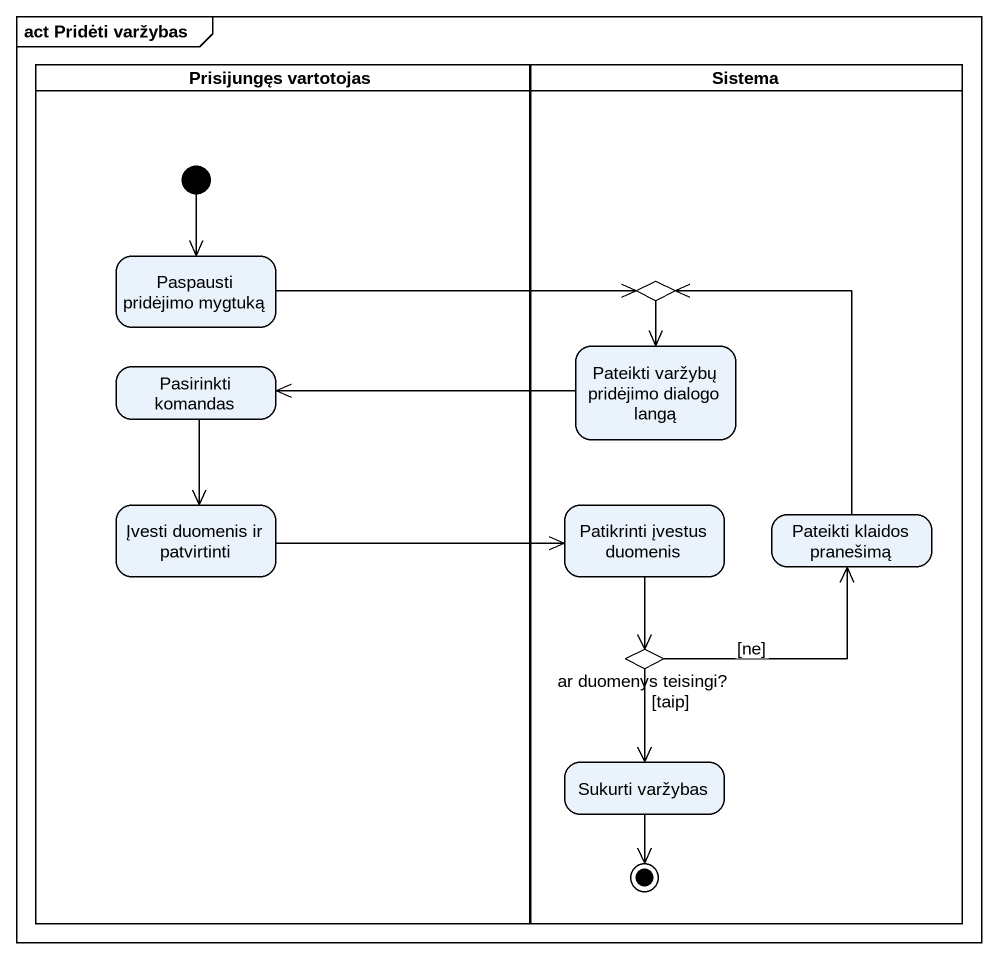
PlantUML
@startuml
mainframe act Pridėti varžybas
hide empty description
state "Prisijungęs vartotojas" as Prisijungęs_vartotojas <<partition>> {
  state "Paspausti pridėjimo mygtuką" as Paspausti_pridėjimo_mygtuką
  state "Pasirinkti komandas" as Pasirinkti_komandas
  state "Įvesti duomenis ir patvirtinti" as Įvesti_duomenis_ir
  [*] --> Paspausti_pridėjimo_mygtuką
}
state Sistema <<partition>> {
  state choice1 <<choice>>
  state "Pateikti varžybų pridėjimo dialogo langą" as Pateikti_varžybų_pridėjimo
  state "Patikrinti įvestus duomenis" as Patikrinti_įvestus_duomenis
  state "Pateikti klaidos pranešimą" as Pateikti_klaidos_pranešimą
  state "ar duomenys teisingi?" as ar_duomenys_teisingi <<choice>>
  state "Sukurti varžybas" as Sukurti_varžybas
  Sukurti_varžybas --> [*]
}
Paspausti_pridėjimo_mygtuką -right-> choice1
choice1 --> Pateikti_varžybų_pridėjimo
Pasirinkti_komandas --> Įvesti_duomenis_ir
Pateikti_varžybų_pridėjimo -left-> Pasirinkti_komandas
Įvesti_duomenis_ir -right-> Patikrinti_įvestus_duomenis
Patikrinti_įvestus_duomenis --> ar_duomenys_teisingi
Pateikti_klaidos_pranešimą -up-> choice1
ar_duomenys_teisingi -right-> Pateikti_klaidos_pranešimą : [ne]
ar_duomenys_teisingi --> Sukurti_varžybas : [taip]
@enduml
